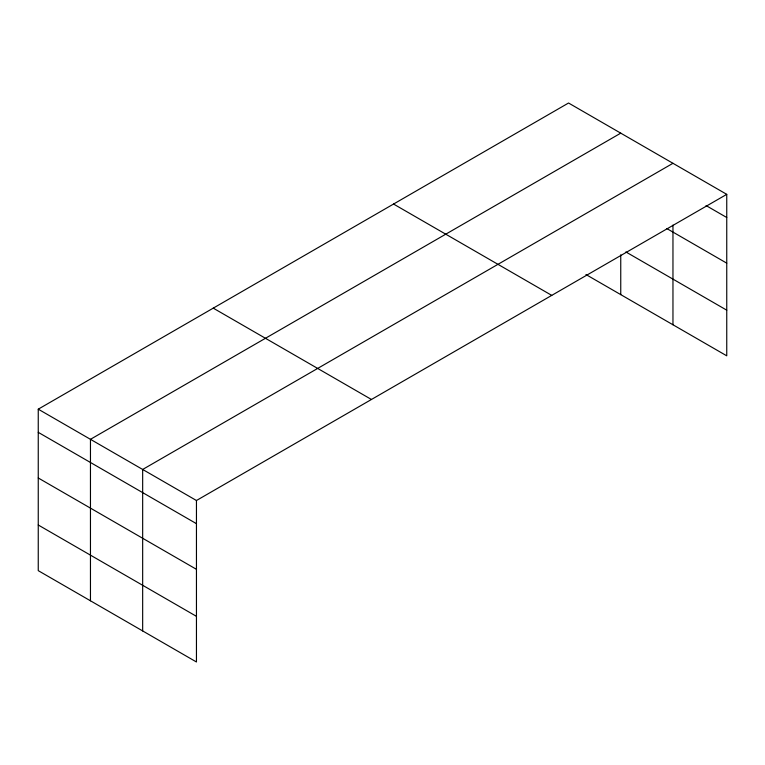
<?xml version="1.0" encoding="UTF-8"?>
<svg xmlns="http://www.w3.org/2000/svg" width="765" height="765" viewBox="0 0 765 765"><rect width="100%" height="100%" fill="white"/><g stroke="black" fill="none" stroke-linecap="round" stroke-linejoin="round"><path stroke-width="1.15" d="M726.75 194.348L568.548 103.017L38.25 409.179L38.25 570.652L196.452 661.983L196.452 500.511L726.75 194.348L726.75 355.821L585.942 274.53M620.75 133.158L90.461 439.32L90.461 600.793M672.961 163.299L142.663 469.461L142.663 630.934M706.066 205.565L726.75 217.509M666.822 228.553L726.75 263.16M625.875 251.943L726.75 310.179M393.545 204.045L551.756 295.386M213.244 308.142L371.455 399.483M38.25 409.179L196.452 500.511M38.25 432.34L196.452 523.671M38.25 477.982L196.452 569.323M38.25 525L196.452 616.341M672.961 225.082L672.961 324.771M620.75 254.831L620.75 294.63"/></g></svg>
